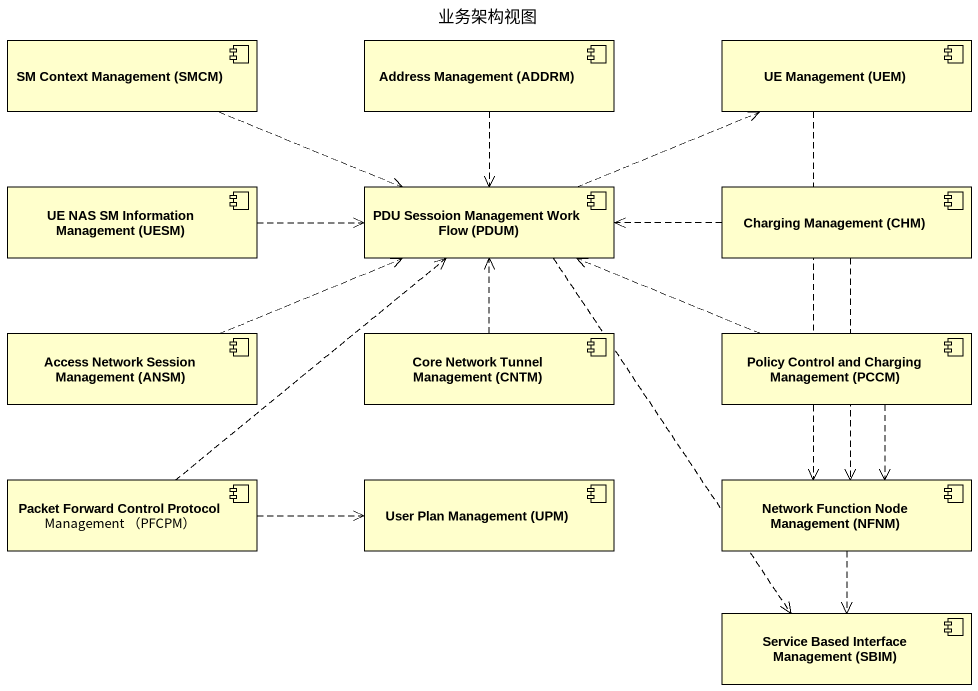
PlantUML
@startuml
title 业务架构视图
component "SM Context Management (SMCM)" as SM_Context_Management_SMCM
component "Address Management (ADDRM)" as Address_Management_ADDRM
component "UE Management (UEM)" as UE_Management_UEM
component "UE NAS SM Information Management (UESM)" as UE_NAS_SM_Information
component "PDU Sessoion Management Work Flow (PDUM)" as PDU_Sessoion_Management
component "Charging Management (CHM)" as Charging_Management_CHM
component "Access Network Session Management (ANSM)" as Access_Network_Session
component "Core Network Tunnel Management (CNTM)" as Core_Network_Tunnel
component "Policy Control and Charging Management (PCCM)" as Policy_Control_and_Charging
component "Packet Forward Control Protocol Management （PFCPM）" as Packet_Forward_Control
component "User Plan Management (UPM)" as User_Plan_Management_UPM
component "Network Function Node Management (NFNM)" as Network_Function_Node
component "Service Based Interface Management (SBIM)" as Service_Based_Interface
SM_Context_Management_SMCM .right.> PDU_Sessoion_Management
Address_Management_ADDRM ..> PDU_Sessoion_Management
UE_Management_UEM ..> Network_Function_Node
UE_NAS_SM_Information .right.> PDU_Sessoion_Management
PDU_Sessoion_Management .right.> UE_Management_UEM
PDU_Sessoion_Management ..> Service_Based_Interface
Charging_Management_CHM .left.> PDU_Sessoion_Management
Charging_Management_CHM ..> Network_Function_Node
Access_Network_Session .right.> PDU_Sessoion_Management
Core_Network_Tunnel .up.> PDU_Sessoion_Management
Policy_Control_and_Charging .left.> PDU_Sessoion_Management
Policy_Control_and_Charging ..> Network_Function_Node
Packet_Forward_Control .up.> PDU_Sessoion_Management
Packet_Forward_Control .right.> User_Plan_Management_UPM
Network_Function_Node ..> Service_Based_Interface
@enduml
